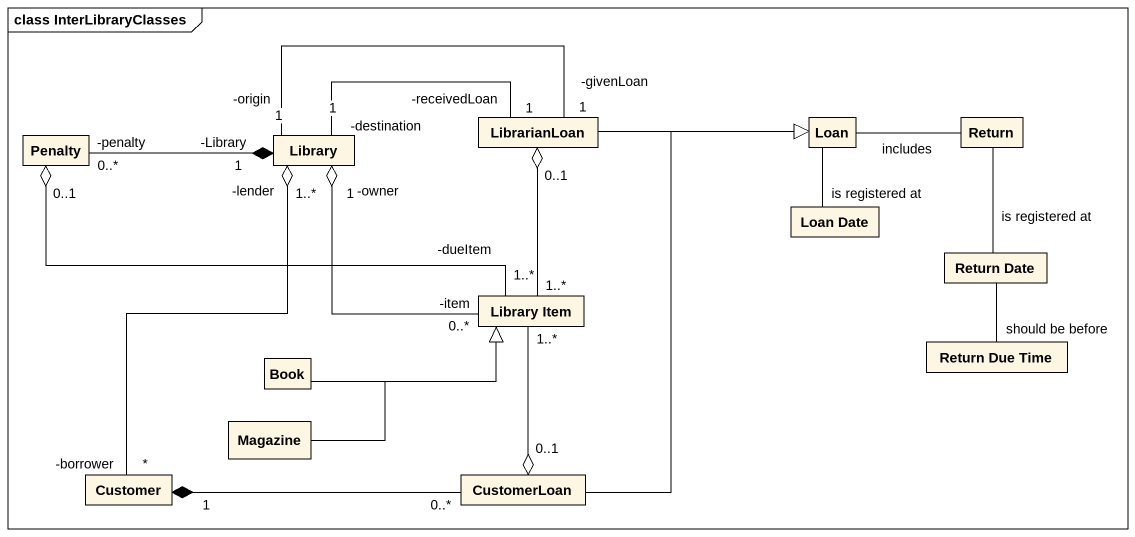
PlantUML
@startuml
mainframe class InterLibraryClasses
hide circle
hide empty members
class Penalty
class Library
class LibrarianLoan
class Loan
class "Return" as Return_
class "Loan Date" as Loan_Date
class "Return Date" as Return_Date
class "Library Item" as Library_Item
class Book
class "Return Due Time" as Return_Due_Time
class Magazine
class Customer
class CustomerLoan
Penalty "0..1" o-right- "1..*\n-dueItem" Library_Item
Library "1\n-Library" *-left- "0..*\n-penalty" Penalty
Library "1\n-destination" -right- "1\n-receivedLoan" LibrarianLoan
Library "1\n-origin" -right- "1\n-givenLoan" LibrarianLoan
Library "1\n-owner" o-- "0..*\n-item" Library_Item
Library "1..*\n-lender" o-- "*\n-borrower" Customer
LibrarianLoan -right-|> Loan
LibrarianLoan "0..1" o-- "1..*" Library_Item
Loan -right- Return_ : includes
Return_ -- Return_Date : is registered at
Loan_Date -up- Loan : is registered at
Return_Date -- Return_Due_Time : should be before
Book -right-|> Library_Item
Magazine -right-|> Library_Item
Customer "1" *-right- "0..*" CustomerLoan
CustomerLoan -up-|> Loan
CustomerLoan "0..1" o-up- "1..*" Library_Item
@enduml
